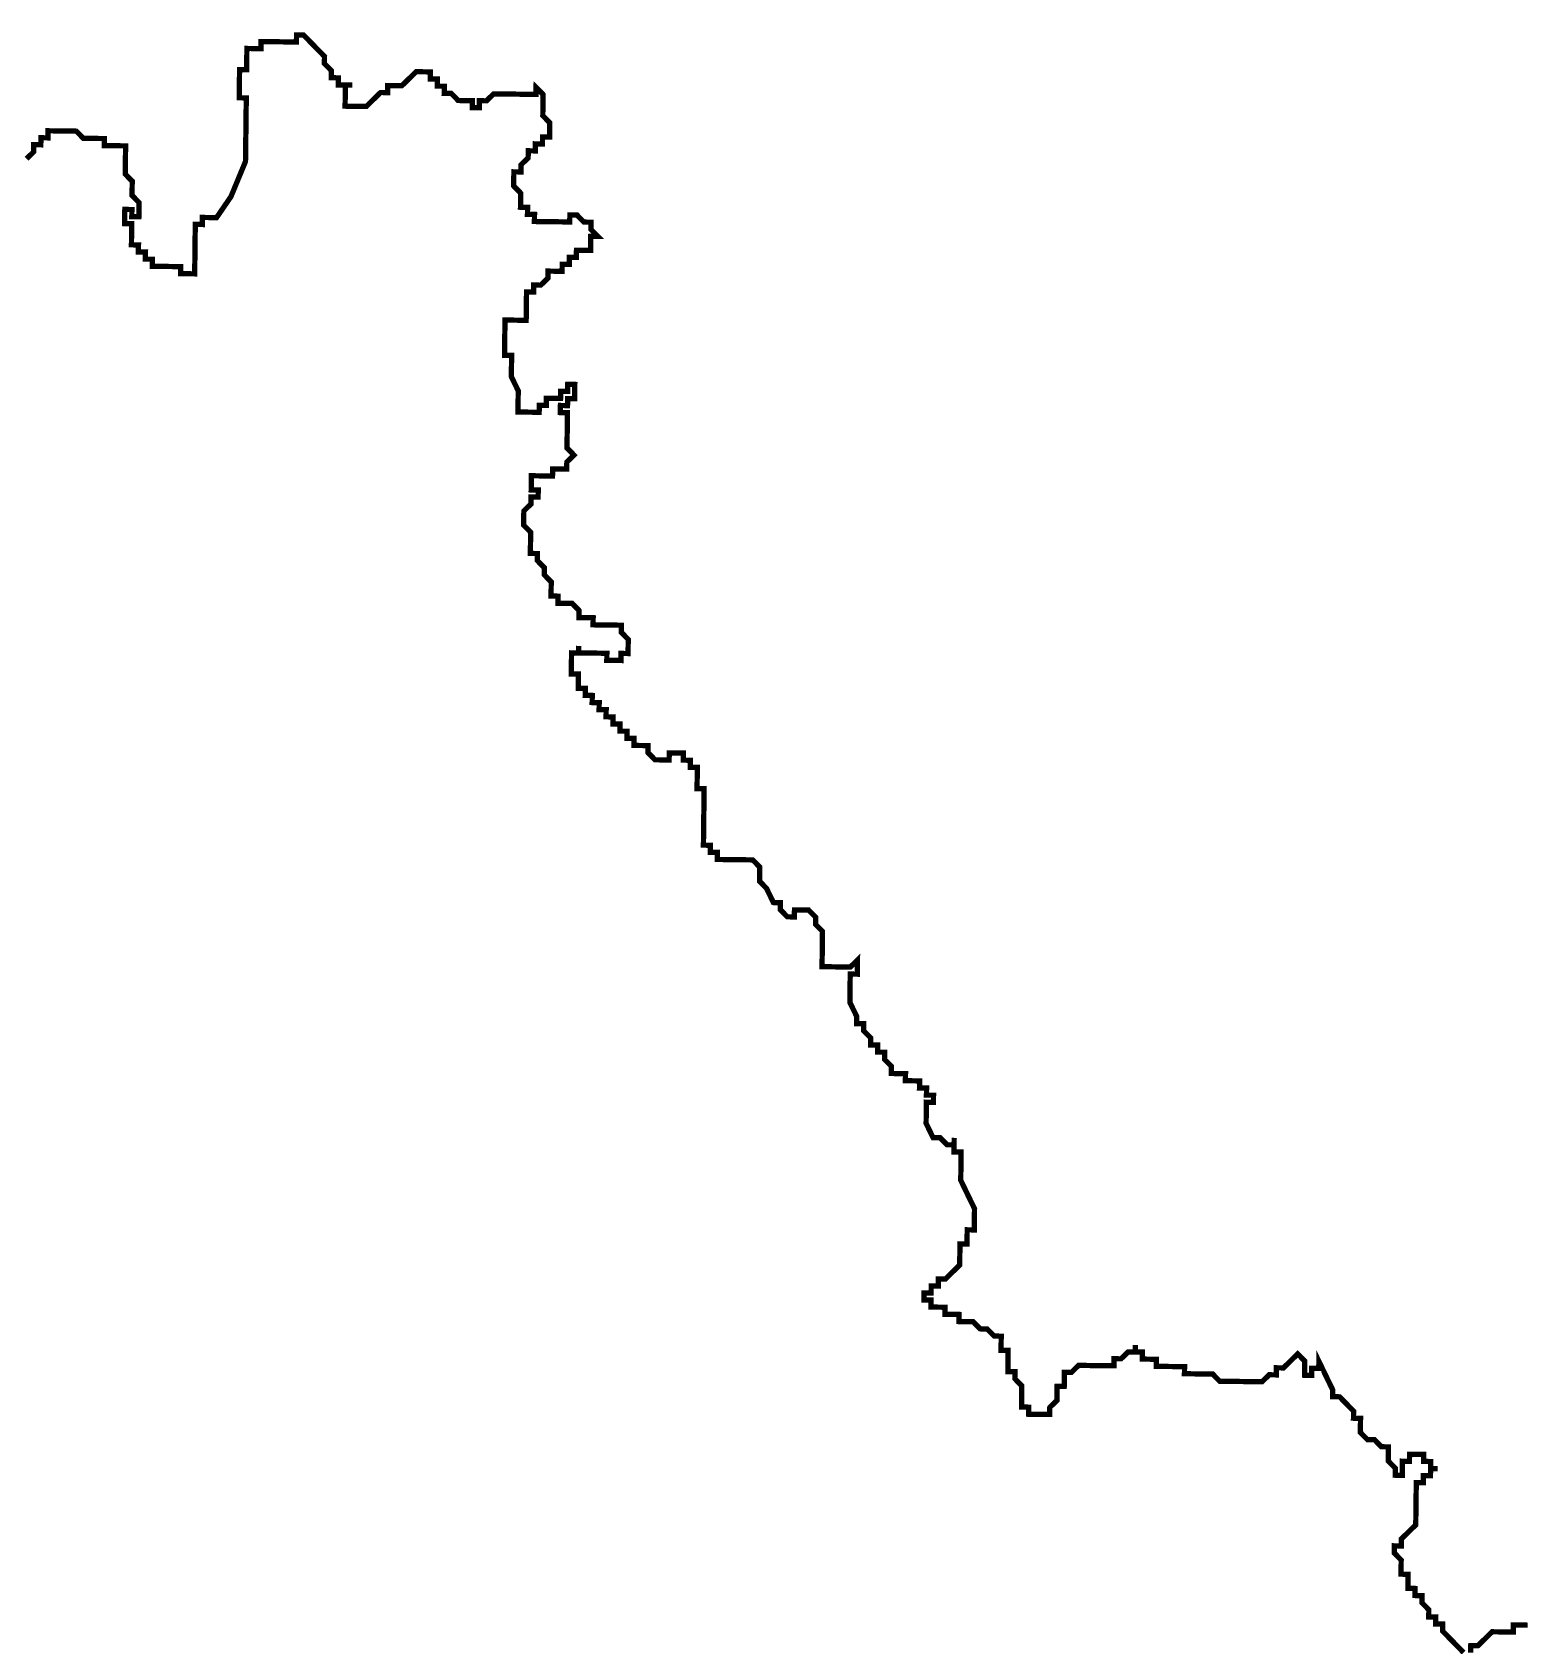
# Model space of a CAD drawing. Header units: metres. Extents: x 257673 to 289848, y 2129691 to 2228029.
# Drawn here: x 261880 to 262715, y 2179916 to 2180822 of the extents above; entities that cross this region are included whole.
import ezdxf

# ---------------------------------------------------------------- set-up
doc = ezdxf.new("R2010")
doc.units = ezdxf.units.M
doc.header["$MEASUREMENT"] = 0
doc.layers.add('HAZARDS LINE', color=1, linetype='Continuous')

msp = doc.modelspace()

# ---------------------------------------------------------------- linework, layer by layer
at = {"layer": 'HAZARDS LINE', "lineweight": 18}
for points in [[(262683.11, 2179912.49, 2.97, 2.97, 0), (262679.19, 2179916.51, 2.97, 2.97, 0), (262675.28, 2179920.52, 2.97, 2.97, 0), (262671.36, 2179924.53, 2.97, 2.97, 0), (262671.41, 2179928.5, 2.97, 2.97, 0), (262667.44, 2179928.55, 2.97, 2.97, 0), (262667.49, 2179932.51, 2.97, 2.97, 0), (262663.53, 2179932.56, 2.97, 2.97, 0), (262663.57, 2179936.53, 2.97, 2.97, 0), (262659.66, 2179940.54, 2.97, 2.97, 0), (262659.71, 2179944.51, 2.97, 2.97, 0), (262655.74, 2179944.56, 2.97, 2.97, 0), (262655.79, 2179948.52, 2.97, 2.97, 0), (262651.82, 2179948.57, 2.97, 2.97, 0), (262651.87, 2179952.54, 2.97, 2.97, 0), (262651.92, 2179956.5, 2.97, 2.97, 0), (262647.96, 2179956.55, 2.97, 2.97, 0), (262648.05, 2179964.49, 2.97, 2.97, 0), (262644.14, 2179968.5, 2.97, 2.97, 0), (262644.18, 2179972.47, 2.97, 2.97, 0), (262648.15, 2179972.42, 2.97, 2.97, 0), (262648.2, 2179976.38, 2.97, 2.97, 0), (262652.21, 2179980.3, 2.97, 2.97, 0), (262656.23, 2179984.22, 2.97, 2.97, 0), (262656.27, 2179988.18, 2.97, 2.97, 0), (262656.32, 2179992.15, 2.97, 2.97, 0), (262656.37, 2179996.12, 2.97, 2.97, 0), (262656.42, 2180000.08, 2.97, 2.97, 0), (262656.47, 2180004.05, 2.97, 2.97, 0), (262656.52, 2180008.01, 2.97, 2.97, 0), (262660.48, 2180007.97, 2.97, 2.97, 0), (262660.53, 2180011.93, 2.97, 2.97, 0), (262664.5, 2180011.88, 2.97, 2.97, 0), (262664.54, 2180015.85, 2.97, 2.97, 0), (262668.51, 2180015.8, 2.97, 2.97, 0), (262664.54, 2180015.85, 2.97, 2.97, 0), (262664.59, 2180019.82, 2.97, 2.97, 0), (262660.63, 2180019.86, 2.97, 2.97, 0), (262660.68, 2180023.83, 2.97, 2.97, 0), (262656.71, 2180023.88, 2.97, 2.97, 0), (262652.75, 2180023.93, 2.97, 2.97, 0), (262652.7, 2180019.96, 2.97, 2.97, 0), (262648.73, 2180020.01, 2.97, 2.97, 0), (262648.68, 2180016.04, 2.97, 2.97, 0), (262648.63, 2180012.08, 2.97, 2.97, 0), (262644.67, 2180012.13, 2.97, 2.97, 0), (262644.72, 2180016.09, 2.97, 2.97, 0), (262640.8, 2180020.11, 2.97, 2.97, 0), (262640.85, 2180024.07, 2.97, 2.97, 0), (262640.9, 2180028.04, 2.97, 2.97, 0), (262636.93, 2180028.09, 2.97, 2.97, 0), (262633.02, 2180032.1, 2.97, 2.97, 0), (262629.05, 2180032.15, 2.97, 2.97, 0), (262625.13, 2180036.16, 2.97, 2.97, 0), (262625.18, 2180040.13, 2.97, 2.97, 0), (262625.23, 2180044.1, 2.97, 2.97, 0), (262621.27, 2180044.14, 2.97, 2.97, 0), (262621.31, 2180048.11, 2.97, 2.97, 0), (262617.4, 2180052.13, 2.97, 2.97, 0), (262613.48, 2180056.14, 2.97, 2.97, 0), (262609.51, 2180056.19, 2.97, 2.97, 0), (262609.56, 2180060.15, 2.97, 2.97, 0), (262605.69, 2180068.13, 2.97, 2.97, 0), (262601.83, 2180076.12, 2.97, 2.97, 0), (262601.78, 2180072.15, 2.97, 2.97, 0), (262597.81, 2180072.2, 2.97, 2.97, 0), (262597.76, 2180068.23, 2.97, 2.97, 0), (262593.8, 2180068.28, 2.97, 2.97, 0), (262593.85, 2180072.25, 2.97, 2.97, 0), (262593.9, 2180076.21, 2.97, 2.97, 0), (262589.98, 2180080.23, 2.97, 2.97, 0), (262585.97, 2180076.31, 2.97, 2.97, 0), (262581.95, 2180072.39, 2.97, 2.97, 0), (262577.99, 2180072.44, 2.97, 2.97, 0), (262577.94, 2180068.47, 2.97, 2.97, 0), (262573.97, 2180068.52, 2.97, 2.97, 0), (262569.96, 2180064.61, 2.97, 2.97, 0), (262565.99, 2180064.65, 2.97, 2.97, 0), (262562.03, 2180064.7, 2.97, 2.97, 0), (262558.06, 2180064.75, 2.97, 2.97, 0), (262554.1, 2180064.8, 2.97, 2.97, 0), (262550.13, 2180064.85, 2.97, 2.97, 0), (262546.17, 2180064.9, 2.97, 2.97, 0), (262542.25, 2180068.91, 2.97, 2.97, 0), (262538.28, 2180068.96, 2.97, 2.97, 0), (262534.32, 2180069.01, 2.97, 2.97, 0), (262530.35, 2180069.06, 2.97, 2.97, 0), (262526.39, 2180069.11, 2.97, 2.97, 0), (262526.44, 2180073.07, 2.97, 2.97, 0), (262522.47, 2180073.12, 2.97, 2.97, 0), (262518.51, 2180073.17, 2.97, 2.97, 0), (262514.54, 2180073.22, 2.97, 2.97, 0), (262510.57, 2180073.27, 2.97, 2.97, 0), (262510.62, 2180077.23, 2.97, 2.97, 0), (262506.66, 2180077.28, 2.97, 2.97, 0), (262502.69, 2180077.33, 2.97, 2.97, 0), (262502.74, 2180081.29, 2.97, 2.97, 0), (262498.78, 2180081.34, 2.97, 2.97, 0), (262498.82, 2180085.31, 2.97, 2.97, 0), (262498.78, 2180081.34, 2.97, 2.97, 0), (262494.81, 2180081.39, 2.97, 2.97, 0), (262490.8, 2180077.47, 2.97, 2.97, 0), (262486.83, 2180077.52, 2.97, 2.97, 0), (262486.78, 2180073.56, 2.97, 2.97, 0), (262482.82, 2180073.61, 2.97, 2.97, 0), (262478.85, 2180073.65, 2.97, 2.97, 0), (262474.89, 2180073.7, 2.97, 2.97, 0), (262470.92, 2180073.75, 2.97, 2.97, 0), (262466.96, 2180073.8, 2.97, 2.97, 0), (262462.94, 2180069.88, 2.97, 2.97, 0), (262458.98, 2180069.93, 2.97, 2.97, 0), (262458.93, 2180065.96, 2.97, 2.97, 0), (262458.88, 2180062, 2.97, 2.97, 0), (262454.91, 2180062.05, 2.97, 2.97, 0), (262454.87, 2180058.08, 2.97, 2.97, 0), (262454.82, 2180054.11, 2.97, 2.97, 0), (262450.8, 2180050.2, 2.97, 2.97, 0), (262450.75, 2180046.23, 2.97, 2.97, 0), (262446.79, 2180046.28, 2.97, 2.97, 0), (262442.82, 2180046.33, 2.97, 2.97, 0), (262438.86, 2180046.38, 2.97, 2.97, 0), (262438.91, 2180050.34, 2.97, 2.97, 0), (262434.94, 2180050.39, 2.97, 2.97, 0), (262434.99, 2180054.36, 2.97, 2.97, 0), (262435.04, 2180058.32, 2.97, 2.97, 0), (262435.09, 2180062.29, 2.97, 2.97, 0), (262431.17, 2180066.3, 2.97, 2.97, 0), (262431.22, 2180070.27, 2.97, 2.97, 0), (262427.25, 2180070.32, 2.97, 2.97, 0), (262427.3, 2180074.28, 2.97, 2.97, 0), (262427.35, 2180078.25, 2.97, 2.97, 0), (262427.4, 2180082.22, 2.97, 2.97, 0), (262423.43, 2180082.26, 2.97, 2.97, 0), (262423.48, 2180086.23, 2.97, 2.97, 0), (262423.53, 2180090.2, 2.97, 2.97, 0), (262419.57, 2180090.25, 2.97, 2.97, 0), (262415.65, 2180094.26, 2.97, 2.97, 0), (262411.68, 2180094.31, 2.97, 2.97, 0), (262407.77, 2180098.32, 2.97, 2.97, 0), (262403.8, 2180098.37, 2.97, 2.97, 0), (262399.84, 2180098.42, 2.97, 2.97, 0), (262399.88, 2180102.39, 2.97, 2.97, 0), (262395.92, 2180102.43, 2.97, 2.97, 0), (262391.95, 2180102.48, 2.97, 2.97, 0), (262392, 2180106.45, 2.97, 2.97, 0), (262388.04, 2180106.5, 2.97, 2.97, 0), (262384.07, 2180106.55, 2.97, 2.97, 0), (262384.12, 2180110.51, 2.97, 2.97, 0), (262380.15, 2180110.56, 2.97, 2.97, 0), (262380.2, 2180114.53, 2.97, 2.97, 0), (262384.17, 2180114.48, 2.97, 2.97, 0), (262384.22, 2180118.44, 2.97, 2.97, 0), (262388.18, 2180118.4, 2.97, 2.97, 0), (262388.23, 2180122.36, 2.97, 2.97, 0), (262392.2, 2180122.31, 2.97, 2.97, 0), (262396.21, 2180126.23, 2.97, 2.97, 0), (262400.22, 2180130.15, 2.97, 2.97, 0), (262400.27, 2180134.11, 2.97, 2.97, 0), (262400.32, 2180138.08, 2.97, 2.97, 0), (262400.37, 2180142.05, 2.97, 2.97, 0), (262404.34, 2180142, 2.97, 2.97, 0), (262404.38, 2180145.96, 2.97, 2.97, 0), (262404.43, 2180149.93, 2.97, 2.97, 0), (262408.4, 2180149.88, 2.97, 2.97, 0), (262408.45, 2180153.85, 2.97, 2.97, 0), (262408.49, 2180157.81, 2.97, 2.97, 0), (262408.54, 2180161.78, 2.97, 2.97, 0), (262404.67, 2180169.76, 2.97, 2.97, 0), (262400.81, 2180177.74, 2.97, 2.97, 0), (262400.86, 2180181.71, 2.97, 2.97, 0), (262400.9, 2180185.67, 2.97, 2.97, 0), (262400.95, 2180189.64, 2.97, 2.97, 0), (262401, 2180193.6, 2.97, 2.97, 0), (262397.04, 2180193.65, 2.97, 2.97, 0), (262397.08, 2180197.62, 2.97, 2.97, 0), (262397.13, 2180201.58, 2.97, 2.97, 0), (262397.08, 2180197.62, 2.97, 2.97, 0), (262393.12, 2180197.67, 2.97, 2.97, 0), (262389.2, 2180201.68, 2.97, 2.97, 0), (262385.24, 2180201.73, 2.97, 2.97, 0), (262381.37, 2180209.71, 2.97, 2.97, 0), (262381.42, 2180213.68, 2.97, 2.97, 0), (262381.47, 2180217.64, 2.97, 2.97, 0), (262381.51, 2180221.61, 2.97, 2.97, 0), (262385.48, 2180221.56, 2.97, 2.97, 0), (262385.53, 2180225.53, 2.97, 2.97, 0), (262381.56, 2180225.57, 2.97, 2.97, 0), (262381.61, 2180229.54, 2.97, 2.97, 0), (262377.65, 2180229.59, 2.97, 2.97, 0), (262377.69, 2180233.55, 2.97, 2.97, 0), (262373.73, 2180233.6, 2.97, 2.97, 0), (262369.76, 2180233.65, 2.97, 2.97, 0), (262369.81, 2180237.62, 2.97, 2.97, 0), (262365.85, 2180237.67, 2.97, 2.97, 0), (262361.88, 2180237.71, 2.97, 2.97, 0), (262361.93, 2180241.68, 2.97, 2.97, 0), (262358.01, 2180245.7, 2.97, 2.97, 0), (262358.06, 2180249.66, 2.97, 2.97, 0), (262354.1, 2180249.71, 2.97, 2.97, 0), (262354.14, 2180253.68, 2.97, 2.97, 0), (262350.18, 2180253.72, 2.97, 2.97, 0), (262350.23, 2180257.69, 2.97, 2.97, 0), (262346.31, 2180261.7, 2.97, 2.97, 0), (262346.36, 2180265.67, 2.97, 2.97, 0), (262342.39, 2180265.72, 2.97, 2.97, 0), (262342.44, 2180269.69, 2.97, 2.97, 0), (262338.57, 2180277.67, 2.97, 2.97, 0), (262338.62, 2180281.63, 2.97, 2.97, 0), (262338.67, 2180285.6, 2.97, 2.97, 0), (262338.72, 2180289.56, 2.97, 2.97, 0), (262338.77, 2180293.53, 2.97, 2.97, 0), (262342.73, 2180293.48, 2.97, 2.97, 0), (262342.78, 2180297.45, 2.97, 2.97, 0), (262342.83, 2180301.41, 2.97, 2.97, 0), (262338.82, 2180297.5, 2.97, 2.97, 0), (262334.85, 2180297.54, 2.97, 2.97, 0), (262330.89, 2180297.59, 2.97, 2.97, 0), (262326.92, 2180297.64, 2.97, 2.97, 0), (262322.96, 2180297.69, 2.97, 2.97, 0), (262323, 2180301.66, 2.97, 2.97, 0), (262323.05, 2180305.62, 2.97, 2.97, 0), (262323.1, 2180309.59, 2.97, 2.97, 0), (262323.15, 2180313.55, 2.97, 2.97, 0), (262323.2, 2180317.52, 2.97, 2.97, 0), (262319.28, 2180321.53, 2.97, 2.97, 0), (262319.33, 2180325.5, 2.97, 2.97, 0), (262315.41, 2180329.51, 2.97, 2.97, 0), (262311.45, 2180329.56, 2.97, 2.97, 0), (262307.48, 2180329.61, 2.97, 2.97, 0), (262307.43, 2180325.65, 2.97, 2.97, 0), (262303.47, 2180325.69, 2.97, 2.97, 0), (262299.55, 2180329.71, 2.97, 2.97, 0), (262299.6, 2180333.67, 2.97, 2.97, 0), (262295.63, 2180333.72, 2.97, 2.97, 0), (262291.77, 2180341.7, 2.97, 2.97, 0), (262287.85, 2180345.72, 2.97, 2.97, 0), (262287.9, 2180349.68, 2.97, 2.97, 0), (262287.95, 2180353.65, 2.97, 2.97, 0), (262284.03, 2180357.67, 2.97, 2.97, 0), (262280.06, 2180357.71, 2.97, 2.97, 0), (262276.1, 2180357.76, 2.97, 2.97, 0), (262272.13, 2180357.81, 2.97, 2.97, 0), (262268.17, 2180357.86, 2.97, 2.97, 0), (262264.2, 2180357.91, 2.97, 2.97, 0), (262264.25, 2180361.87, 2.97, 2.97, 0), (262260.29, 2180361.92, 2.97, 2.97, 0), (262260.33, 2180365.89, 2.97, 2.97, 0), (262256.37, 2180365.94, 2.97, 2.97, 0), (262256.42, 2180369.9, 2.97, 2.97, 0), (262256.47, 2180373.87, 2.97, 2.97, 0), (262256.51, 2180377.83, 2.97, 2.97, 0), (262256.56, 2180381.8, 2.97, 2.97, 0), (262256.61, 2180385.77, 2.97, 2.97, 0), (262256.66, 2180389.73, 2.97, 2.97, 0), (262256.71, 2180393.7, 2.97, 2.97, 0), (262256.76, 2180397.66, 2.97, 2.97, 0), (262252.79, 2180397.71, 2.97, 2.97, 0), (262252.84, 2180401.68, 2.97, 2.97, 0), (262252.89, 2180405.65, 2.97, 2.97, 0), (262252.94, 2180409.61, 2.97, 2.97, 0), (262248.97, 2180409.66, 2.97, 2.97, 0), (262249.02, 2180413.63, 2.97, 2.97, 0), (262245.06, 2180413.67, 2.97, 2.97, 0), (262245.1, 2180417.64, 2.97, 2.97, 0), (262241.14, 2180417.69, 2.97, 2.97, 0), (262237.17, 2180417.74, 2.97, 2.97, 0), (262237.12, 2180413.77, 2.97, 2.97, 0), (262233.16, 2180413.82, 2.97, 2.97, 0), (262229.19, 2180413.87, 2.97, 2.97, 0), (262225.28, 2180417.88, 2.97, 2.97, 0), (262225.33, 2180421.85, 2.97, 2.97, 0), (262221.36, 2180421.9, 2.97, 2.97, 0), (262217.4, 2180421.95, 2.97, 2.97, 0), (262217.44, 2180425.91, 2.97, 2.97, 0), (262213.48, 2180425.96, 2.97, 2.97, 0), (262213.53, 2180429.93, 2.97, 2.97, 0), (262209.56, 2180429.97, 2.97, 2.97, 0), (262209.61, 2180433.94, 2.97, 2.97, 0), (262205.64, 2180433.99, 2.97, 2.97, 0), (262205.69, 2180437.96, 2.97, 2.97, 0), (262201.73, 2180438, 2.97, 2.97, 0), (262201.78, 2180441.97, 2.97, 2.97, 0), (262197.81, 2180442.02, 2.97, 2.97, 0), (262197.86, 2180445.98, 2.97, 2.97, 0), (262193.89, 2180446.03, 2.97, 2.97, 0), (262193.94, 2180450, 2.97, 2.97, 0), (262189.98, 2180450.05, 2.97, 2.97, 0), (262190.03, 2180454.01, 2.97, 2.97, 0), (262186.06, 2180454.06, 2.97, 2.97, 0), (262186.11, 2180458.03, 2.97, 2.97, 0), (262186.16, 2180461.99, 2.97, 2.97, 0), (262182.19, 2180462.04, 2.97, 2.97, 0), (262182.24, 2180466.01, 2.97, 2.97, 0), (262182.29, 2180469.97, 2.97, 2.97, 0), (262182.34, 2180473.94, 2.97, 2.97, 0), (262186.3, 2180473.89, 2.97, 2.97, 0), (262186.35, 2180477.86, 2.97, 2.97, 0), (262186.3, 2180473.89, 2.97, 2.97, 0), (262190.27, 2180473.84, 2.97, 2.97, 0), (262194.23, 2180473.79, 2.97, 2.97, 0), (262198.2, 2180473.75, 2.97, 2.97, 0), (262202.16, 2180473.7, 2.97, 2.97, 0), (262202.12, 2180469.73, 2.97, 2.97, 0), (262206.08, 2180469.68, 2.97, 2.97, 0), (262210.05, 2180469.63, 2.97, 2.97, 0), (262210.1, 2180473.6, 2.97, 2.97, 0), (262214.06, 2180473.55, 2.97, 2.97, 0), (262214.11, 2180477.52, 2.97, 2.97, 0), (262214.16, 2180481.48, 2.97, 2.97, 0), (262210.24, 2180485.5, 2.97, 2.97, 0), (262210.29, 2180489.46, 2.97, 2.97, 0), (262206.32, 2180489.51, 2.97, 2.97, 0), (262202.36, 2180489.56, 2.97, 2.97, 0), (262198.39, 2180489.61, 2.97, 2.97, 0), (262194.43, 2180489.66, 2.97, 2.97, 0), (262194.48, 2180493.62, 2.97, 2.97, 0), (262190.51, 2180493.67, 2.97, 2.97, 0), (262186.55, 2180493.72, 2.97, 2.97, 0), (262186.59, 2180497.69, 2.97, 2.97, 0), (262182.68, 2180501.7, 2.97, 2.97, 0), (262174.75, 2180501.8, 2.97, 2.97, 0), (262174.8, 2180505.77, 2.97, 2.97, 0), (262170.83, 2180505.81, 2.97, 2.97, 0), (262170.88, 2180509.78, 2.97, 2.97, 0), (262170.93, 2180513.75, 2.97, 2.97, 0), (262167.01, 2180517.76, 2.97, 2.97, 0), (262167.06, 2180521.73, 2.97, 2.97, 0), (262163.14, 2180525.74, 2.97, 2.97, 0), (262163.19, 2180529.71, 2.97, 2.97, 0), (262159.22, 2180529.76, 2.97, 2.97, 0), (262159.27, 2180533.72, 2.97, 2.97, 0), (262159.32, 2180537.69, 2.97, 2.97, 0), (262159.37, 2180541.65, 2.97, 2.97, 0), (262155.45, 2180545.67, 2.97, 2.97, 0), (262155.55, 2180553.6, 2.97, 2.97, 0), (262159.56, 2180557.52, 2.97, 2.97, 0), (262159.61, 2180561.48, 2.97, 2.97, 0), (262163.58, 2180561.43, 2.97, 2.97, 0), (262163.63, 2180565.4, 2.97, 2.97, 0), (262159.66, 2180565.45, 2.97, 2.97, 0), (262159.71, 2180569.42, 2.97, 2.97, 0), (262159.76, 2180573.38, 2.97, 2.97, 0), (262163.72, 2180573.33, 2.97, 2.97, 0), (262167.69, 2180573.28, 2.97, 2.97, 0), (262171.65, 2180573.24, 2.97, 2.97, 0), (262171.7, 2180577.2, 2.97, 2.97, 0), (262175.67, 2180577.15, 2.97, 2.97, 0), (262179.63, 2180577.1, 2.97, 2.97, 0), (262179.68, 2180581.07, 2.97, 2.97, 0), (262183.7, 2180584.99, 2.97, 2.97, 0), (262179.78, 2180589, 2.97, 2.97, 0), (262179.83, 2180592.97, 2.97, 2.97, 0), (262179.88, 2180596.93, 2.97, 2.97, 0), (262179.93, 2180600.9, 2.97, 2.97, 0), (262179.97, 2180604.87, 2.97, 2.97, 0), (262180.02, 2180608.83, 2.97, 2.97, 0), (262176.06, 2180608.88, 2.97, 2.97, 0), (262176.11, 2180612.85, 2.97, 2.97, 0), (262180.07, 2180612.8, 2.97, 2.97, 0), (262180.12, 2180616.76, 2.97, 2.97, 0), (262184.08, 2180616.72, 2.97, 2.97, 0), (262184.13, 2180620.68, 2.97, 2.97, 0), (262184.18, 2180624.65, 2.97, 2.97, 0), (262180.22, 2180624.7, 2.97, 2.97, 0), (262180.17, 2180620.73, 2.97, 2.97, 0), (262176.2, 2180620.78, 2.97, 2.97, 0), (262176.15, 2180616.81, 2.97, 2.97, 0), (262172.19, 2180616.86, 2.97, 2.97, 0), (262168.22, 2180616.91, 2.97, 2.97, 0), (262168.17, 2180612.94, 2.97, 2.97, 0), (262164.21, 2180612.99, 2.97, 2.97, 0), (262164.16, 2180609.03, 2.97, 2.97, 0), (262160.2, 2180609.08, 2.97, 2.97, 0), (262156.23, 2180609.12, 2.97, 2.97, 0), (262152.26, 2180609.17, 2.97, 2.97, 0), (262152.31, 2180613.14, 2.97, 2.97, 0), (262152.36, 2180617.1, 2.97, 2.97, 0), (262152.41, 2180621.07, 2.97, 2.97, 0), (262148.54, 2180629.05, 2.97, 2.97, 0), (262148.59, 2180633.02, 2.97, 2.97, 0), (262148.64, 2180636.98, 2.97, 2.97, 0), (262148.69, 2180640.95, 2.97, 2.97, 0), (262144.72, 2180641, 2.97, 2.97, 0), (262144.77, 2180644.96, 2.97, 2.97, 0), (262144.82, 2180648.93, 2.97, 2.97, 0), (262144.87, 2180652.9, 2.97, 2.97, 0), (262144.92, 2180656.86, 2.97, 2.97, 0), (262144.97, 2180660.83, 2.97, 2.97, 0), (262148.93, 2180660.78, 2.97, 2.97, 0), (262152.9, 2180660.73, 2.97, 2.97, 0), (262156.86, 2180660.68, 2.97, 2.97, 0), (262156.91, 2180664.65, 2.97, 2.97, 0), (262156.96, 2180668.61, 2.97, 2.97, 0), (262157.01, 2180672.58, 2.97, 2.97, 0), (262157.06, 2180676.55, 2.97, 2.97, 0), (262161.02, 2180676.5, 2.97, 2.97, 0), (262161.07, 2180680.46, 2.97, 2.97, 0), (262165.03, 2180680.41, 2.97, 2.97, 0), (262169.05, 2180684.33, 2.97, 2.97, 0), (262169.1, 2180688.3, 2.97, 2.97, 0), (262173.06, 2180688.25, 2.97, 2.97, 0), (262177.03, 2180688.2, 2.97, 2.97, 0), (262177.08, 2180692.17, 2.97, 2.97, 0), (262181.04, 2180692.12, 2.97, 2.97, 0), (262181.09, 2180696.08, 2.97, 2.97, 0), (262185.06, 2180696.04, 2.97, 2.97, 0), (262185.1, 2180700, 2.97, 2.97, 0), (262189.07, 2180699.95, 2.97, 2.97, 0), (262193.03, 2180699.9, 2.97, 2.97, 0), (262193.08, 2180703.87, 2.97, 2.97, 0), (262193.13, 2180707.84, 2.97, 2.97, 0), (262197.1, 2180707.79, 2.97, 2.97, 0), (262193.18, 2180711.8, 2.97, 2.97, 0), (262193.23, 2180715.77, 2.97, 2.97, 0), (262189.26, 2180715.82, 2.97, 2.97, 0), (262185.35, 2180719.83, 2.97, 2.97, 0), (262181.38, 2180719.88, 2.97, 2.97, 0), (262181.33, 2180715.91, 2.97, 2.97, 0), (262177.37, 2180715.96, 2.97, 2.97, 0), (262173.4, 2180716.01, 2.97, 2.97, 0), (262169.44, 2180716.06, 2.97, 2.97, 0), (262165.47, 2180716.11, 2.97, 2.97, 0), (262161.51, 2180716.16, 2.97, 2.97, 0), (262161.55, 2180720.12, 2.97, 2.97, 0), (262157.59, 2180720.17, 2.97, 2.97, 0), (262157.64, 2180724.14, 2.97, 2.97, 0), (262153.67, 2180724.19, 2.97, 2.97, 0), (262153.72, 2180728.15, 2.97, 2.97, 0), (262153.77, 2180732.12, 2.97, 2.97, 0), (262149.85, 2180736.13, 2.97, 2.97, 0), (262149.9, 2180740.1, 2.97, 2.97, 0), (262149.95, 2180744.06, 2.97, 2.97, 0), (262153.91, 2180744.02, 2.97, 2.97, 0), (262153.96, 2180747.98, 2.97, 2.97, 0), (262157.98, 2180751.9, 2.97, 2.97, 0), (262158.03, 2180755.87, 2.97, 2.97, 0), (262161.99, 2180755.82, 2.97, 2.97, 0), (262162.04, 2180759.78, 2.97, 2.97, 0), (262166.01, 2180759.73, 2.97, 2.97, 0), (262166.05, 2180763.7, 2.97, 2.97, 0), (262170.02, 2180763.65, 2.97, 2.97, 0), (262170.07, 2180767.62, 2.97, 2.97, 0), (262170.12, 2180771.58, 2.97, 2.97, 0), (262166.2, 2180775.6, 2.97, 2.97, 0), (262166.25, 2180779.56, 2.97, 2.97, 0), (262166.3, 2180783.53, 2.97, 2.97, 0), (262166.34, 2180787.5, 2.97, 2.97, 0), (262162.43, 2180791.51, 2.97, 2.97, 0), (262162.38, 2180787.54, 2.97, 2.97, 0), (262158.41, 2180787.59, 2.97, 2.97, 0), (262154.45, 2180787.64, 2.97, 2.97, 0), (262150.48, 2180787.69, 2.97, 2.97, 0), (262146.52, 2180787.74, 2.97, 2.97, 0), (262142.55, 2180787.79, 2.97, 2.97, 0), (262138.59, 2180787.84, 2.97, 2.97, 0), (262134.57, 2180783.92, 2.97, 2.97, 0), (262130.61, 2180783.97, 2.97, 2.97, 0), (262130.56, 2180780, 2.97, 2.97, 0), (262126.59, 2180780.05, 2.97, 2.97, 0), (262126.64, 2180784.02, 2.97, 2.97, 0), (262122.68, 2180784.06, 2.97, 2.97, 0), (262118.71, 2180784.11, 2.97, 2.97, 0), (262114.8, 2180788.13, 2.97, 2.97, 0), (262110.83, 2180788.18, 2.97, 2.97, 0), (262110.88, 2180792.14, 2.97, 2.97, 0), (262106.91, 2180792.19, 2.97, 2.97, 0), (262106.96, 2180796.16, 2.97, 2.97, 0), (262103, 2180796.2, 2.97, 2.97, 0), (262103.04, 2180800.17, 2.97, 2.97, 0), (262099.08, 2180800.22, 2.97, 2.97, 0), (262095.11, 2180800.27, 2.97, 2.97, 0), (262091.1, 2180796.35, 2.97, 2.97, 0), (262087.09, 2180792.43, 2.97, 2.97, 0), (262083.12, 2180792.48, 2.97, 2.97, 0), (262079.16, 2180792.53, 2.97, 2.97, 0), (262079.11, 2180788.56, 2.97, 2.97, 0), (262075.14, 2180788.61, 2.97, 2.97, 0), (262071.13, 2180784.69, 2.97, 2.97, 0), (262067.11, 2180780.78, 2.97, 2.97, 0), (262063.15, 2180780.83, 2.97, 2.97, 0), (262059.18, 2180780.87, 2.97, 2.97, 0), (262055.22, 2180780.92, 2.97, 2.97, 0), (262055.27, 2180784.89, 2.97, 2.97, 0), (262055.31, 2180788.85, 2.97, 2.97, 0), (262055.36, 2180792.82, 2.97, 2.97, 0), (262059.33, 2180792.77, 2.97, 2.97, 0), (262055.36, 2180792.82, 2.97, 2.97, 0), (262051.4, 2180792.87, 2.97, 2.97, 0), (262051.45, 2180796.84, 2.97, 2.97, 0), (262047.48, 2180796.88, 2.97, 2.97, 0), (262047.53, 2180800.85, 2.97, 2.97, 0), (262043.61, 2180804.86, 2.97, 2.97, 0), (262043.66, 2180808.83, 2.97, 2.97, 0), (262039.74, 2180812.84, 2.97, 2.97, 0), (262035.83, 2180816.86, 2.97, 2.97, 0), (262031.91, 2180820.87, 2.97, 2.97, 0), (262027.95, 2180820.92, 2.97, 2.97, 0), (262027.9, 2180816.96, 2.97, 2.97, 0), (262023.93, 2180817.01, 2.97, 2.97, 0), (262019.97, 2180817.05, 2.97, 2.97, 0), (262016, 2180817.1, 2.97, 2.97, 0), (262012.04, 2180817.15, 2.97, 2.97, 0), (262008.07, 2180817.2, 2.97, 2.97, 0), (262008.02, 2180813.23, 2.97, 2.97, 0), (262004.06, 2180813.28, 2.97, 2.97, 0), (262000.09, 2180813.33, 2.97, 2.97, 0), (262000.04, 2180809.36, 2.97, 2.97, 0), (261999.99, 2180805.4, 2.97, 2.97, 0), (261999.95, 2180801.43, 2.97, 2.97, 0), (261995.98, 2180801.48, 2.97, 2.97, 0), (261995.93, 2180797.51, 2.97, 2.97, 0), (261995.88, 2180793.55, 2.97, 2.97, 0), (261995.83, 2180789.58, 2.97, 2.97, 0), (261995.79, 2180785.62, 2.97, 2.97, 0), (261999.75, 2180785.57, 2.97, 2.97, 0), (261999.7, 2180781.6, 2.97, 2.97, 0), (261999.65, 2180777.64, 2.97, 2.97, 0), (261999.61, 2180773.67, 2.97, 2.97, 0), (261999.56, 2180769.7, 2.97, 2.97, 0), (261999.51, 2180765.74, 2.97, 2.97, 0), (261999.46, 2180761.77, 2.97, 2.97, 0), (261999.41, 2180757.81, 2.97, 2.97, 0), (261999.36, 2180753.84, 2.97, 2.97, 0), (261999.31, 2180749.87, 2.97, 2.97, 0), (261991.14, 2180730.14, 2.97, 2.97, 0), (261983.06, 2180718.34, 2.97, 2.97, 0), (261979.1, 2180718.39, 2.97, 2.97, 0), (261975.13, 2180718.44, 2.97, 2.97, 0), (261975.09, 2180714.47, 2.97, 2.97, 0), (261971.12, 2180714.52, 2.97, 2.97, 0), (261971.07, 2180710.55, 2.97, 2.97, 0), (261971.02, 2180706.59, 2.97, 2.97, 0), (261970.97, 2180702.62, 2.97, 2.97, 0), (261970.93, 2180698.66, 2.97, 2.97, 0), (261970.88, 2180694.69, 2.97, 2.97, 0), (261970.83, 2180690.72, 2.97, 2.97, 0), (261970.78, 2180686.76, 2.97, 2.97, 0), (261966.81, 2180686.81, 2.97, 2.97, 0), (261962.85, 2180686.86, 2.97, 2.97, 0), (261962.9, 2180690.82, 2.97, 2.97, 0), (261958.93, 2180690.87, 2.97, 2.97, 0), (261954.97, 2180690.92, 2.97, 2.97, 0), (261951, 2180690.97, 2.97, 2.97, 0), (261947.04, 2180691.02, 2.97, 2.97, 0), (261947.09, 2180694.98, 2.97, 2.97, 0), (261943.12, 2180695.03, 2.97, 2.97, 0), (261943.17, 2180699, 2.97, 2.97, 0), (261939.2, 2180699.04, 2.97, 2.97, 0), (261939.25, 2180703.01, 2.97, 2.97, 0), (261935.29, 2180703.06, 2.97, 2.97, 0), (261935.33, 2180707.02, 2.97, 2.97, 0), (261935.38, 2180710.99, 2.97, 2.97, 0), (261935.43, 2180714.96, 2.97, 2.97, 0), (261931.47, 2180715.01, 2.97, 2.97, 0), (261931.51, 2180718.97, 2.97, 2.97, 0), (261931.56, 2180722.94, 2.97, 2.97, 0), (261935.53, 2180722.89, 2.97, 2.97, 0), (261935.48, 2180718.92, 2.97, 2.97, 0), (261939.45, 2180718.87, 2.97, 2.97, 0), (261939.49, 2180722.84, 2.97, 2.97, 0), (261939.54, 2180726.81, 2.97, 2.97, 0), (261935.63, 2180730.82, 2.97, 2.97, 0), (261935.67, 2180734.79, 2.97, 2.97, 0), (261935.72, 2180738.75, 2.97, 2.97, 0), (261931.81, 2180742.77, 2.97, 2.97, 0), (261931.85, 2180746.73, 2.97, 2.97, 0), (261931.9, 2180750.7, 2.97, 2.97, 0), (261931.95, 2180754.67, 2.97, 2.97, 0), (261932, 2180758.63, 2.97, 2.97, 0), (261928.03, 2180758.68, 2.97, 2.97, 0), (261924.07, 2180758.73, 2.97, 2.97, 0), (261920.1, 2180758.78, 2.97, 2.97, 0), (261920.15, 2180762.74, 2.97, 2.97, 0), (261916.19, 2180762.79, 2.97, 2.97, 0), (261912.22, 2180762.84, 2.97, 2.97, 0), (261908.26, 2180762.89, 2.97, 2.97, 0), (261904.34, 2180766.9, 2.97, 2.97, 0), (261900.37, 2180766.95, 2.97, 2.97, 0), (261896.41, 2180767, 2.97, 2.97, 0), (261892.44, 2180767.05, 2.97, 2.97, 0), (261888.48, 2180767.1, 2.97, 2.97, 0), (261888.43, 2180763.13, 2.97, 2.97, 0), (261884.46, 2180763.18, 2.97, 2.97, 0), (261884.42, 2180759.21, 2.97, 2.97, 0), (261880.45, 2180759.26, 2.97, 2.97, 0), (261880.4, 2180755.3, 2.97, 2.97, 0), (261876.39, 2180751.38, 2.97, 2.97, 0)], [(262718.99, 2179927.92, 2.97, 2.97, 0), (262715.03, 2179927.97, 2.97, 2.97, 0), (262711.06, 2179928.01, 2.97, 2.97, 0), (262711.01, 2179924.05, 2.97, 2.97, 0), (262707.05, 2179924.1, 2.97, 2.97, 0), (262703.08, 2179924.15, 2.97, 2.97, 0), (262699.12, 2179924.19, 2.97, 2.97, 0), (262695.1, 2179920.28, 2.97, 2.97, 0), (262691.09, 2179916.36, 2.97, 2.97, 0), (262687.12, 2179916.41, 2.97, 2.97, 0), (262687.07, 2179912.44, 2.97, 2.97, 0)]]:
    msp.add_lwpolyline(points, format="xyseb", dxfattribs=at)

doc.saveas('drawing.dxf')
